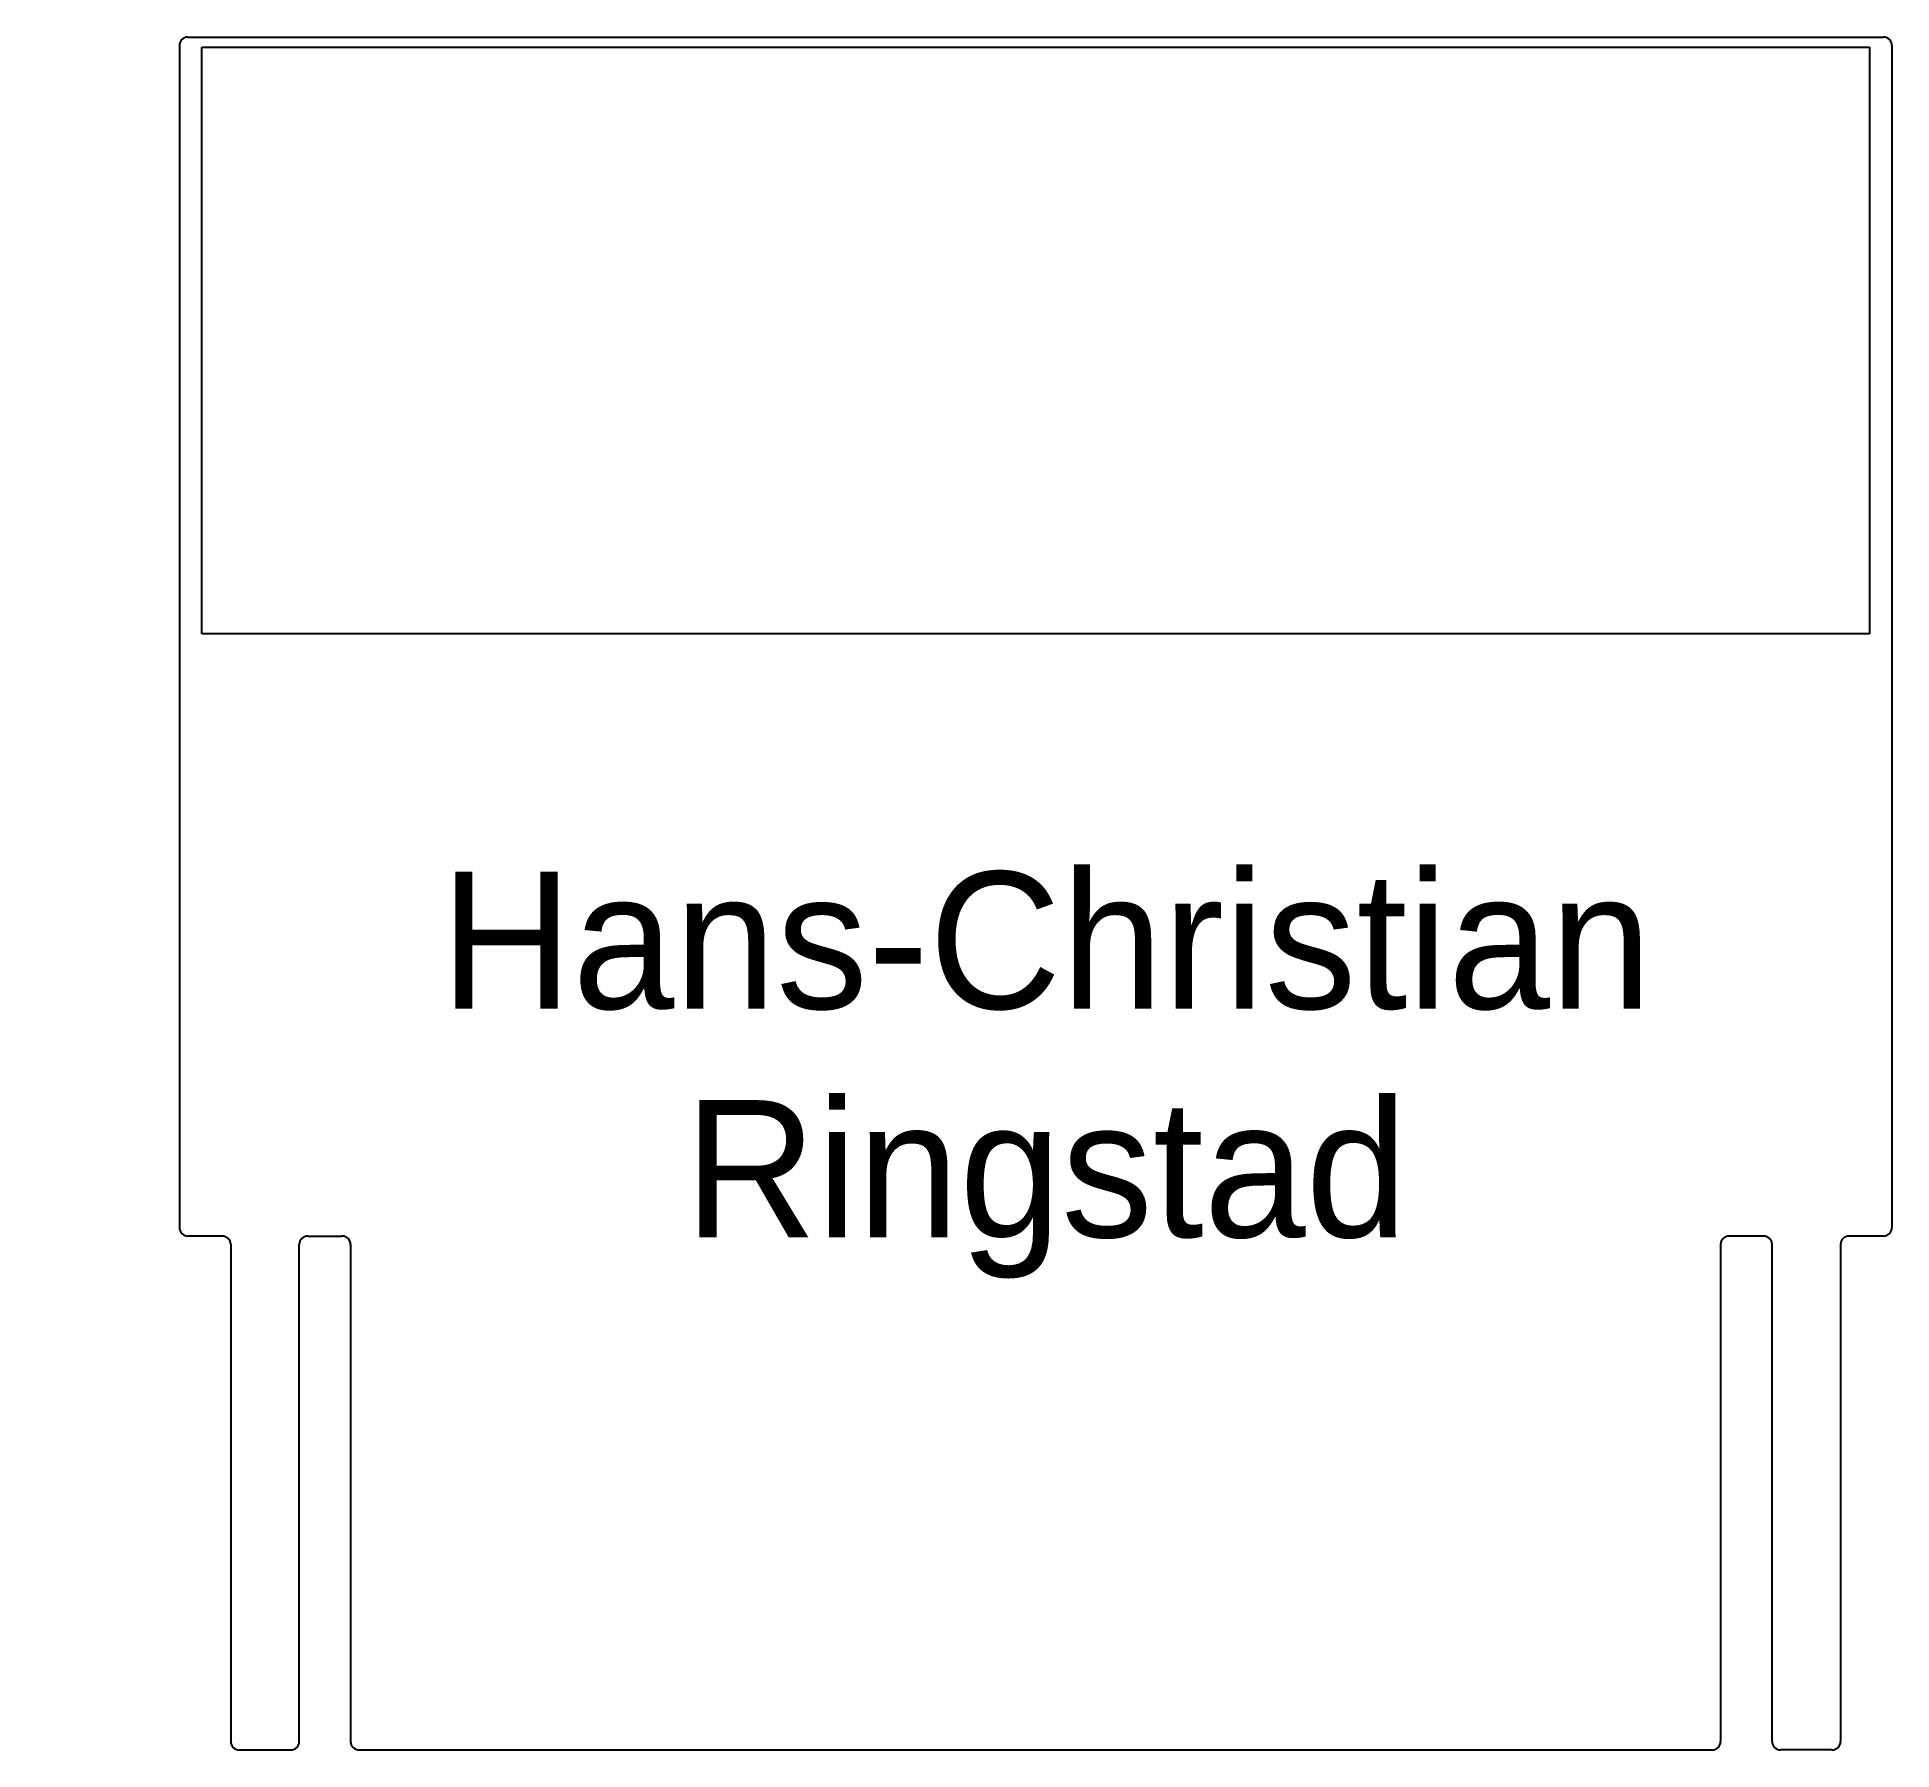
# Model space of a CAD drawing. Header units: centimetres. Extents: x -8 to 100, y 0 to 100.
import ezdxf

# ---------------------------------------------------------------- set-up
doc = ezdxf.new("R2010")
doc.units = ezdxf.units.CM
doc.header["$MEASUREMENT"] = 0
doc.layers.add('Plate text test 2 v1_0', color=7, linetype='Continuous')
picture_1 = doc.add_image_def('image1.png', size_in_pixel=(1157, 407))

msp = doc.modelspace()

# ---------------------------------------------------------------- linework, layer by layer
msp.add_line((-8.31, 10.02), (-8.31, 10.02))
at = {"layer": 'Plate text test 2 v1_0'}
for p, q in [((0.5, 100), (99.5, 100)), ((0, 99.5), (0, 30.5)), ((100, 99.5), (100, 30.5)), ((2.5, 30), (0.5, 30)), ((3, 29.5), (3, 0.5)), ((7, 0.5), (7, 29.5)), ((7.5, 30), (9.5, 30)), ((10, 29.5), (10, 0.5)), ((90, 29.5), (90, 0.5)), ((92.5, 30), (90.5, 30)), ((93, 0.5), (93, 29.5)), ((97, 29.5), (97, 0.5)), ((99.5, 30), (97.5, 30)), ((3.5, 0), (6.5, 0)), ((10.5, 0), (89.5, 0)), ((96.5, 0), (93.5, 0))]:
    msp.add_line(p, q, dxfattribs=at)
for centre, start, end in [((0.5, 99.5), 90, 180), ((99.5, 99.5), 0, 90), ((0.5, 30.5), 180, 270), ((99.5, 30.5), 270, 0), ((2.5, 29.5), 0, 90), ((7.5, 29.5), 90, 180), ((9.5, 29.5), 0, 90), ((90.5, 29.5), 90, 180), ((92.5, 29.5), 0, 90), ((97.5, 29.5), 90, 180), ((3.5, 0.5), 180, 270), ((6.5, 0.5), 270, 0), ((10.5, 0.5), 180, 270), ((89.5, 0.5), 270, 0), ((93.5, 0.5), 180, 270), ((96.5, 0.5), 270, 0)]:
    msp.add_arc(centre, 0.5, start, end, dxfattribs=at)

# ---------------------------------------------------------------- texts
at = {"insert": (13.27, 51.27), "char_height": 8, "attachment_point": 1}
msp.add_mtext_dynamic_manual_height_columns('\\pxqc;{\\fNTNU-DIN|b0|i0|c0|p2;Hans-Christian Ringstad}', width=74.6694, gutter_width=1, heights=[0], dxfattribs=at)

# ---------------------------------------------------------------- pictures from other files: only their frames are drawn
image = msp.add_image(picture_1, insert=(1.32, 65.17), size_in_units=(97.37, 34.25))
image.dxf.flags = 15

doc.saveas('drawing.dxf')
